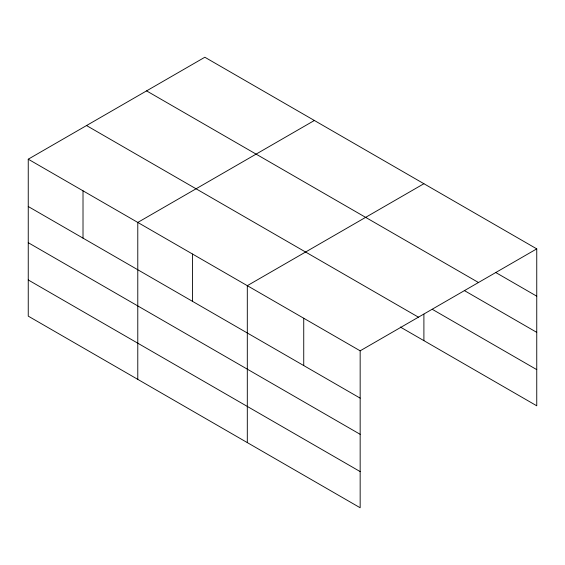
<?xml version="1.0" encoding="UTF-8"?>
<svg xmlns="http://www.w3.org/2000/svg" width="565" height="565" viewBox="0 0 565 565"><rect width="100%" height="100%" fill="white"/><g stroke="black" fill="none" stroke-linecap="round" stroke-linejoin="round"><path stroke-width="0.85" d="M28.25 159.196L360.159 350.823L360.159 507.758L28.25 316.132L28.25 159.196L204.841 57.242L536.75 248.868L536.75 405.804L400.324 327.036M314.373 120.479L137.782 222.433L137.782 379.362M423.898 183.717L247.308 285.671L247.308 442.6M360.159 350.823L536.75 248.868M495.576 272.415L536.75 296.187M146.568 90.887L478.477 282.514M464.31 290.537L536.75 332.361M432.289 309.316L536.75 369.63M86.523 125.55L418.432 317.177M28.25 206.515L360.159 398.141M28.25 242.689L360.159 434.316M28.25 279.957L360.159 471.584M423.898 314.182L423.898 340.653M303.737 318.25L303.737 365.562M192.545 254.052L192.545 301.371M83.013 190.815L83.013 238.133"/></g></svg>
